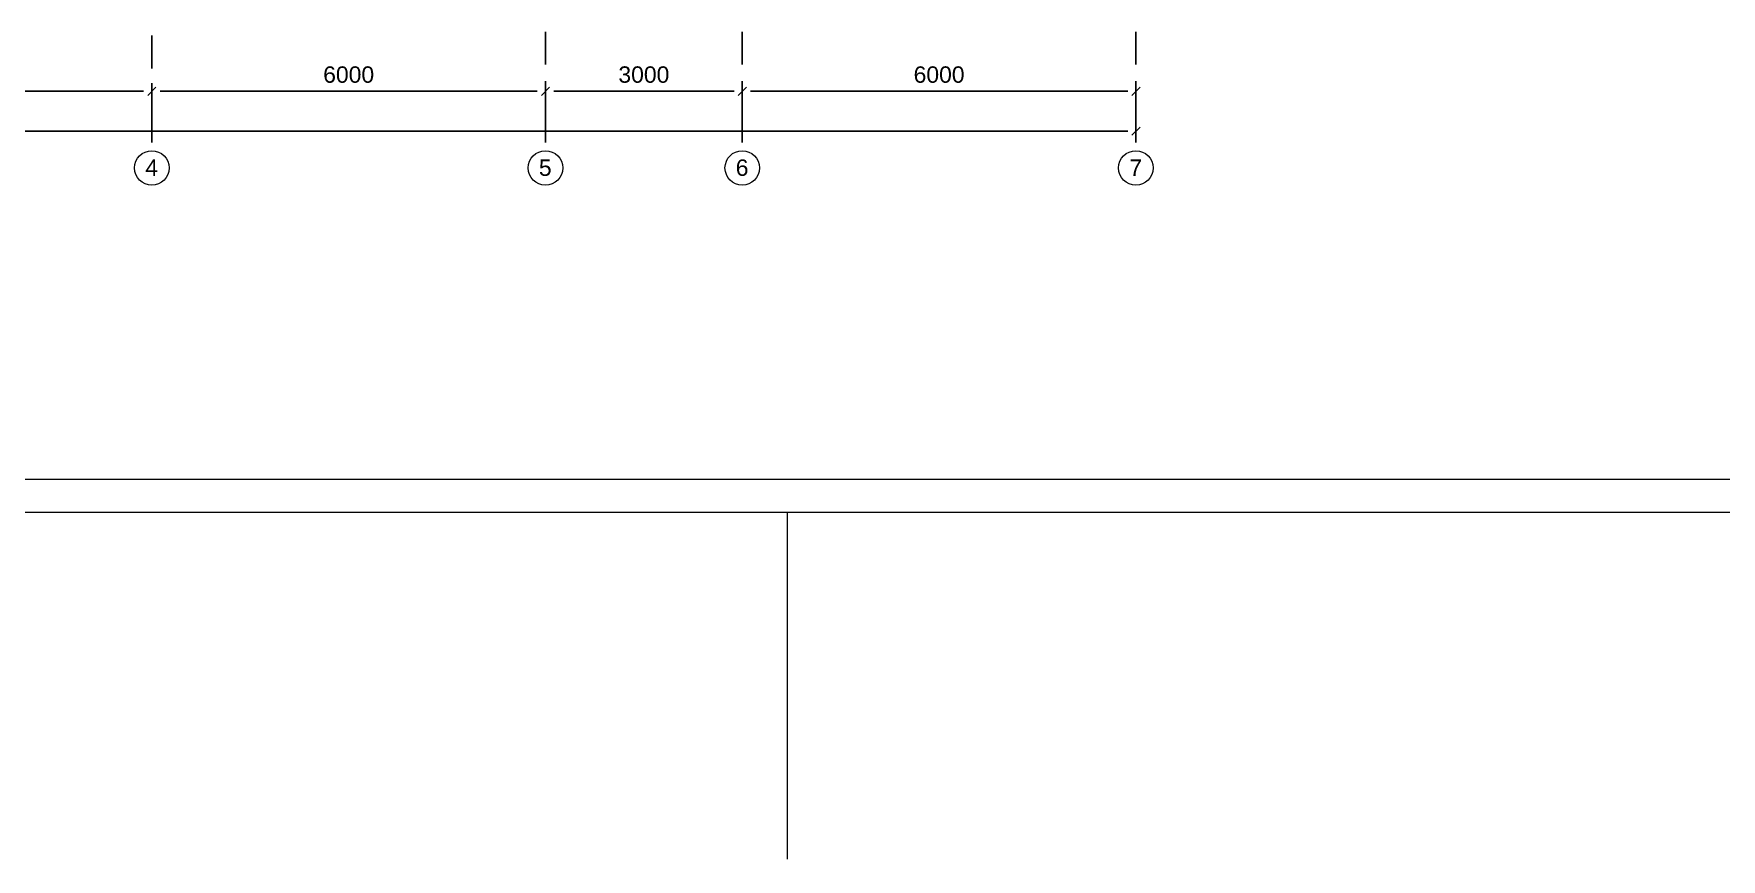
# Model space of a CAD drawing. Header units: metres. Extents: x -306 to 273, y -329 to 512.
# Drawn here: x -270.11 to -244.39, y 284.09 to 296.68 of the extents above; entities that cross this region are included whole.
import ezdxf
from ezdxf.enums import TextEntityAlignment as Align

# ---------------------------------------------------------------- set-up
doc = ezdxf.new("R2010")
doc.units = ezdxf.units.M
doc.header["$MEASUREMENT"] = 0
doc.linetypes.add('( Dashdot )', pattern=[1.001, 0.5, -0.25, 0.001, -0.25])
doc.layers.get('DEFPOINTS').update_dxf_attribs({"lineweight": 0})
doc.layers.add('Level 50', color=7, linetype='Continuous', lineweight=0)
doc.styles.add('Standard_0', font='arial.ttf')
doc.styles.add('Style-Arial', font='arial.ttf')
doc.dimstyles.get("Standard").update_dxf_attribs({"dimtxt": 0.00018, "dimasz": 0.00018, "dimexe": 0.0002, "dimexo": 0.0625, "dimgap": 9e-05, "dimtad": 0, "dimtih": 1, "dimtoh": 1, "dimdec": 4, "dimlfac": 1000, "dimzin": 0, "dimdsep": 46, "dimtxsty": 'Standard_0', "dimcen": 9e-05, "dimadec": 0, "dimazin": 0, "dimtfac": 1, "dimtdec": 4, "dimtofl": 0, "dimtmove": 0, "dimatfit": 0, "dimfxl": 0.01, "dimfxlon": 1, "dimtolj": 1, "dimtzin": 0, "dimarcsym": 0})

# ---------------------------------------------------------------- blocks, each defined once
blk = doc.blocks.new('_Oblique-1')
at = {"color": 0, "linetype": 'ByBlock', "lineweight": -2}
blk.add_line((0.5, 0.5), (-0.5, -0.5), dxfattribs=at)
blk = doc.blocks.new('*D2296')
at = {"color": 0, "linetype": 'Continuous', "lineweight": -2, "transparency": 16777216}
for p, q in [((-289.91, 295.021), (-289.91, 295.318)), ((-253.31, 295.021), (-253.31, 295.318)), ((-253.435, 295.193), (-289.785, 295.193))]:
    blk.add_line(p, q, dxfattribs=at)
at = {"layer": 'DEFPOINTS', "color": 0, "linetype": 'Continuous', "lineweight": 0, "transparency": 16777216}
for p in [(-289.91, 295.193), (-289.91, 294.896), (-253.31, 294.896)]:
    blk.add_point(p, dxfattribs=at)
at = {"color": 0, "linetype": 'Continuous', "lineweight": -2, "transparency": 16777216, "xscale": 0.125, "yscale": 0.125, "zscale": 0.125, "rotation": 180}
blk.add_blockref('_Oblique-1', (-289.91, 295.193), dxfattribs=at)
at = {"color": 0, "linetype": 'Continuous', "lineweight": -2, "transparency": 16777216, "xscale": 0.125, "yscale": 0.125, "zscale": 0.125}
blk.add_blockref('_Oblique-1', (-253.31, 295.193), dxfattribs=at)
at = {"color": 0, "linetype": 'Continuous', "lineweight": 0, "transparency": 16777216, "insert": (-271.61, 295.446), "char_height": 0.25, "attachment_point": 5, "style": 'Style-Arial'}
blk.add_mtext('\\A1;36600', dxfattribs=at)
blk = doc.blocks.new('*U1662')
at = {"color": 7, "linetype": 'Continuous', "lineweight": 0}
blk.add_line((0, -34.987), (0, -29.7), dxfattribs=at)
at = {"color": 7, "linetype": 'Continuous', "lineweight": 0, "flags": 128}
blk.add_lwpolyline([(42.05, 29.7), (42.05, -29.7), (-42.05, -29.7), (-42.05, 29.7), (42.05, 29.7)], close=True, dxfattribs=at)
at = {"layer": 'Level 50', "color": 7, "linetype": 'Continuous', "lineweight": 13}
blk.add_line((41.55, -29.2), (-41.25, -29.2), dxfattribs=at)
blk = doc.blocks.new('*D2430')
at = {"color": 0, "linetype": 'Continuous', "lineweight": -2, "transparency": 16777216}
for p, q in [((-280.31, 295.021), (-280.31, 295.927)), ((-268.31, 295.021), (-268.31, 295.927)), ((-280.185, 295.802), (-268.435, 295.802))]:
    blk.add_line(p, q, dxfattribs=at)
at = {"layer": 'DEFPOINTS', "color": 0, "linetype": 'Continuous', "lineweight": 0, "transparency": 16777216}
for p in [(-268.31, 295.802), (-280.31, 294.896), (-268.31, 294.896)]:
    blk.add_point(p, dxfattribs=at)
at = {"color": 0, "linetype": 'Continuous', "lineweight": -2, "transparency": 16777216, "xscale": 0.125, "yscale": 0.125, "zscale": 0.125, "rotation": 180}
blk.add_blockref('_Oblique-1', (-280.31, 295.802), dxfattribs=at)
at = {"color": 0, "linetype": 'Continuous', "lineweight": -2, "transparency": 16777216, "xscale": 0.125, "yscale": 0.125, "zscale": 0.125}
blk.add_blockref('_Oblique-1', (-268.31, 295.802), dxfattribs=at)
at = {"color": 0, "linetype": 'Continuous', "lineweight": 0, "transparency": 16777216, "insert": (-274.31, 296.055), "char_height": 0.25, "attachment_point": 5, "style": 'Style-Arial'}
blk.add_mtext('\\A1;12000', dxfattribs=at)
blk = doc.blocks.new('*D2431')
at = {"color": 0, "linetype": 'Continuous', "lineweight": -2, "transparency": 16777216}
for p, q in [((-268.31, 295.021), (-268.31, 295.927)), ((-262.31, 295.021), (-262.31, 295.927)), ((-268.185, 295.802), (-262.435, 295.802))]:
    blk.add_line(p, q, dxfattribs=at)
at = {"layer": 'DEFPOINTS', "color": 0, "linetype": 'Continuous', "lineweight": 0, "transparency": 16777216}
for p in [(-262.31, 295.802), (-268.31, 294.896), (-262.31, 294.896)]:
    blk.add_point(p, dxfattribs=at)
at = {"color": 0, "linetype": 'Continuous', "lineweight": -2, "transparency": 16777216, "xscale": 0.125, "yscale": 0.125, "zscale": 0.125, "rotation": 180}
blk.add_blockref('_Oblique-1', (-268.31, 295.802), dxfattribs=at)
at = {"color": 0, "linetype": 'Continuous', "lineweight": -2, "transparency": 16777216, "xscale": 0.125, "yscale": 0.125, "zscale": 0.125}
blk.add_blockref('_Oblique-1', (-262.31, 295.802), dxfattribs=at)
at = {"color": 0, "linetype": 'Continuous', "lineweight": 0, "transparency": 16777216, "insert": (-265.31, 296.055), "char_height": 0.25, "attachment_point": 5, "style": 'Style-Arial'}
blk.add_mtext('\\A1;6000', dxfattribs=at)
blk = doc.blocks.new('*D2432')
at = {"color": 0, "linetype": 'Continuous', "lineweight": -2, "transparency": 16777216}
for p, q in [((-262.31, 295.021), (-262.31, 295.927)), ((-259.31, 295.021), (-259.31, 295.927)), ((-262.185, 295.802), (-259.435, 295.802))]:
    blk.add_line(p, q, dxfattribs=at)
at = {"layer": 'DEFPOINTS', "color": 0, "linetype": 'Continuous', "lineweight": 0, "transparency": 16777216}
for p in [(-259.31, 295.802), (-262.31, 294.896), (-259.31, 294.896)]:
    blk.add_point(p, dxfattribs=at)
at = {"color": 0, "linetype": 'Continuous', "lineweight": -2, "transparency": 16777216, "xscale": 0.125, "yscale": 0.125, "zscale": 0.125, "rotation": 180}
blk.add_blockref('_Oblique-1', (-262.31, 295.802), dxfattribs=at)
at = {"color": 0, "linetype": 'Continuous', "lineweight": -2, "transparency": 16777216, "xscale": 0.125, "yscale": 0.125, "zscale": 0.125}
blk.add_blockref('_Oblique-1', (-259.31, 295.802), dxfattribs=at)
at = {"color": 0, "linetype": 'Continuous', "lineweight": 0, "transparency": 16777216, "insert": (-260.81, 296.055), "char_height": 0.25, "attachment_point": 5, "style": 'Style-Arial'}
blk.add_mtext('\\A1;3000', dxfattribs=at)
blk = doc.blocks.new('*D2433')
at = {"color": 0, "linetype": 'Continuous', "lineweight": -2, "transparency": 16777216}
for p, q in [((-259.31, 295.021), (-259.31, 295.927)), ((-253.31, 295.021), (-253.31, 295.927)), ((-259.185, 295.802), (-253.435, 295.802))]:
    blk.add_line(p, q, dxfattribs=at)
at = {"layer": 'DEFPOINTS', "color": 0, "linetype": 'Continuous', "lineweight": 0, "transparency": 16777216}
for p in [(-253.31, 295.802), (-259.31, 294.896), (-253.31, 294.896)]:
    blk.add_point(p, dxfattribs=at)
at = {"color": 0, "linetype": 'Continuous', "lineweight": -2, "transparency": 16777216, "xscale": 0.125, "yscale": 0.125, "zscale": 0.125, "rotation": 180}
blk.add_blockref('_Oblique-1', (-259.31, 295.802), dxfattribs=at)
at = {"color": 0, "linetype": 'Continuous', "lineweight": -2, "transparency": 16777216, "xscale": 0.125, "yscale": 0.125, "zscale": 0.125}
blk.add_blockref('_Oblique-1', (-253.31, 295.802), dxfattribs=at)
at = {"color": 0, "linetype": 'Continuous', "lineweight": 0, "transparency": 16777216, "insert": (-256.31, 296.055), "char_height": 0.25, "attachment_point": 5, "style": 'Style-Arial'}
blk.add_mtext('\\A1;6000', dxfattribs=at)

msp = doc.modelspace()

# ---------------------------------------------------------------- linework, layer by layer
at = {"color": 1, "linetype": '( Dashdot )'}
for p, q in [((-262.31041645, 342.90830687), (-262.31041645, 294.89642885)), ((-259.31041645, 342.90830687), (-259.31041645, 294.89642885)), ((-253.31041645, 342.90830687), (-253.31041645, 294.89642885)), ((-268.31041645, 342.85164187), (-268.31041645, 294.89642885))]:
    msp.add_line(p, q, dxfattribs=at)
at = {"color": 7, "linetype": 'Continuous', "lineweight": 13}
for centre in [(-268.31041645, 294.63307341), (-262.31041645, 294.63307341), (-259.31041645, 294.63307341), (-253.31041645, 294.63307341)]:
    msp.add_circle(centre, 0.26335544, dxfattribs=at)

# ---------------------------------------------------------------- block references
at = {"layer": 'Level 50', "color": 7, "linetype": 'Continuous', "lineweight": 13}
msp.add_blockref('*U1662', (-258.62132496, 319.08055446), dxfattribs=at)

# ---------------------------------------------------------------- texts
at = {"color": 7, "linetype": 'Continuous', "lineweight": 30, "style": 'Style-Arial'}
for s, p in [('4', (-268.41010927, 294.76233604)), ('5', (-262.41010927, 294.76233604)), ('6', (-259.41010927, 294.76233604)), ('7', (-253.41010927, 294.76233604))]:
    msp.add_text(s, height=0.25, dxfattribs=at).set_placement(p, align=Align.TOP_LEFT)

# ---------------------------------------------------------------- dimensions: what is measured, and where the dimension line sits
at = {"color": 5, "linetype": 'Continuous', "lineweight": 0}
for base, p1, p2, picture, middle in [((-268.31041645, 295.80202894), (-280.31041645, 294.89642885), (-268.31041645, 294.89642885), '*D2430', (-274.31041645, 296.05467219)), ((-262.31041645, 295.80202894), (-268.31041645, 294.89642885), (-262.31041645, 294.89642885), '*D2431', (-265.31041645, 296.05467219)), ((-259.31041645, 295.80202894), (-262.31041645, 294.89642885), (-259.31041645, 294.89642885), '*D2432', (-260.81041645, 296.05475745)), ((-253.31041645, 295.80202894), (-259.31041645, 294.89642885), (-253.31041645, 294.89642885), '*D2433', (-256.31041645, 296.05467219))]:
    dim = msp.add_linear_dim(base=base, p1=p1, p2=p2, dimstyle='Standard', override={"dimtxt": 0.25, "dimasz": 0.125, "dimexe": 0.125, "dimexo": 0.125, "dimgap": 0.125, "dimtad": 1, "dimtih": 0, "dimtoh": 0, "dimzin": 11, "dimtxsty": 'Style-Arial', "dimblk": '_Oblique-1', "dimfxlon": 0, "dimfrac": 2, "dimtzin": 11}, dxfattribs=at)
    dim.commit()
    dim.dimension.update_dxf_attribs({"geometry": picture, "text_midpoint": middle})
dim = msp.add_linear_dim(base=(-289.91041645, 295.19302901), p1=(-253.31041645, 294.89642885), p2=(-289.91041645, 294.89642885), angle=180, dimstyle='Standard', override={"dimtxt": 0.25, "dimasz": 0.125, "dimexe": 0.125, "dimexo": 0.125, "dimgap": 0.125, "dimtad": 1, "dimtih": 0, "dimtoh": 0, "dimzin": 11, "dimtxsty": 'Style-Arial', "dimblk": '_Oblique-1', "dimfxlon": 0, "dimfrac": 2, "dimtzin": 11}, dxfattribs=at)
dim.commit()
dim.dimension.update_dxf_attribs({"geometry": '*D2296', "text_midpoint": (-271.61041645, 295.44575753)})

doc.saveas('drawing.dxf')
